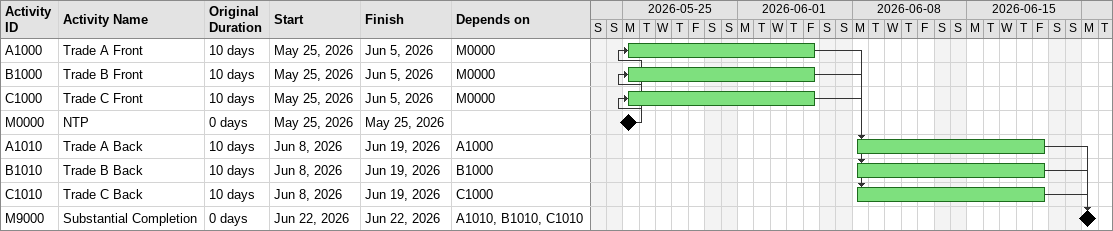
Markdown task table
| ID | Task | Original duration | Start | Finish | Predecessors |
|---|---|---|---|---|---|
| A1000 | Trade A Front | 10d | 2026-05-25 | 2026-06-05 | M0000 |
| B1000 | Trade B Front | 10d | 2026-05-25 | 2026-06-05 | M0000 |
| C1000 | Trade C Front | 10d | 2026-05-25 | 2026-06-05 | M0000 |
| M0000 | NTP | 0d | 2026-05-25 | 2026-05-25 |  |
| A1010 | Trade A Back | 10d | 2026-06-08 | 2026-06-19 | A1000 |
| B1010 | Trade B Back | 10d | 2026-06-08 | 2026-06-19 | B1000 |
| C1010 | Trade C Back | 10d | 2026-06-08 | 2026-06-19 | C1000 |
| M9000 | Substantial Completion | 0d | 2026-06-22 | 2026-06-22 | A1010, B1010, C1010 |
